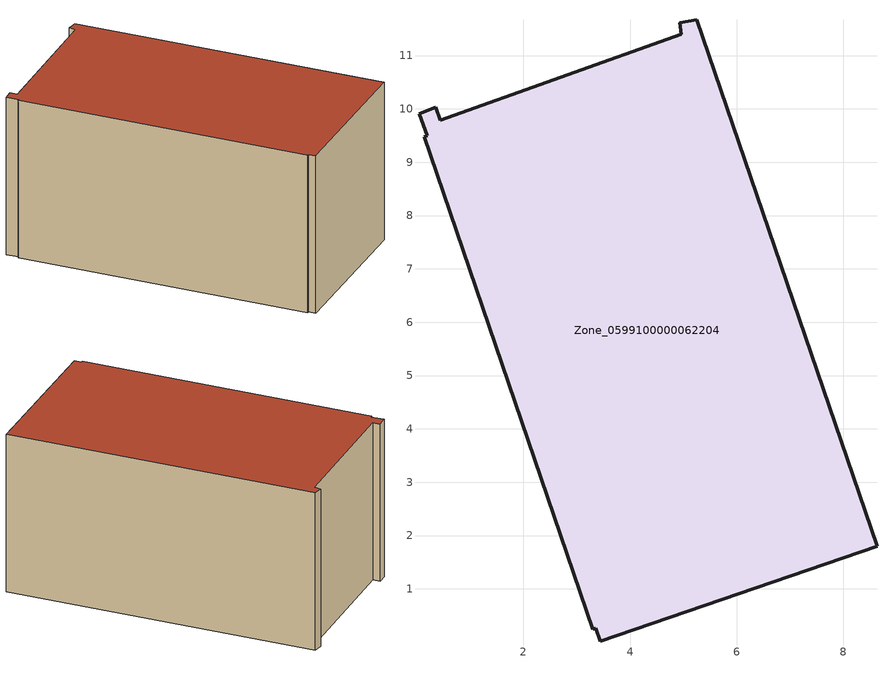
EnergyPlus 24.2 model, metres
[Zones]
Zone_0599100000062204
 floor ground (C_G): 5.25,11.67 8.63,1.8 3.44,0.02 3.36,0.26 3.3,0.24 0.14,9.48 0.19,9.49 0.05,9.91 0.36,10.03 0.44,9.79 4.96,11.4 4.93,11.62 z0
 wall outside (C_F): 8.63,1.8 5.25,11.67 4.93,11.62 4.96,11.4 0.44,9.79 0.36,10.03 0.05,9.91 0.19,9.49 0.14,9.48 3.3,0.24 3.36,0.26 3.44,0.02 8.63,1.8 z0:5.49
 roof outside (C_R): 3.44,0.02 8.63,1.8 5.25,11.67 4.93,11.62 4.96,11.4 0.44,9.79 0.36,10.03 0.05,9.91 0.19,9.49 0.14,9.48 3.3,0.24 3.36,0.26 z5.49
[BUILDING]
Pand.0599100000062204: North Axis=0; Terrain=City; Loads Convergence Tolerance Value=0.04; Temperature Convergence Tolerance Value=0.4; Solar Distribution=FullExterior; Maximum Number of Warmup Days=25; Minimum Number of Warmup Days=1
[Site:Location]
Rotterdam.The.Hague.AP_ZH_NLD Design_Conditions: Latitude=51.96; Longitude=4.45; Time Zone=1; Elevation=-4.5
[SITE:GROUNDTEMPERATURE:BUILDINGSURFACE]
18, 18, 18, 18, 18, 18, 18, 18, 18, 18, 18, 18
[MATERIAL] Thermal Absorptance=0.9; Solar Absorptance=0.7; Visible Absorptance=0.7
Name | Roughness | Thickness | Conductivity | Density | Specific Heat
G.TC.1946-1964 | MediumSmooth | 0.15 | 1 | 540 | 1210
F.TC.1946-1964 | Rough | 0.3 | 0.857143 | 1920 | 840
R.TC.1946-1964 | MediumRough | 0.2 | 0.235294 | 1500 | 1000
[CONSTRUCTION]
C_G: G.TC.1946-1964
C_F: F.TC.1946-1964
C_R: R.TC.1946-1964
[ZONE]
Zone_0599100000062204: Type=1; Multiplier=1; Ceiling Height=Autocalculate; Volume=Autocalculate; Floor Area=autocalculate; Part of Total Floor Area=Yes
[ZONEINFILTRATION:DESIGNFLOWRATE]
Infil_Zone_0599100000062204: Zone or ZoneList or Space or SpaceList=Zone_0599100000062204; Schedule=AlwaysOn; Design Flow Rate Calculation Method=Flow/Area; Flow Rate per Floor Area=0.003; Constant Term Coefficient=1; Temperature Term Coefficient=0; Velocity Term Coefficient=0; Velocity Squared Term Coefficient=0
[HVACTEMPLATE:ZONE:IDEALLOADSAIRSYSTEM]
Zone_0599100000062204: Maximum Heating Supply Air Temperature=50; Minimum Cooling Supply Air Temperature=13; Maximum Heating Supply Air Humidity Ratio=0.0156; Minimum Cooling Supply Air Humidity Ratio=0.0077; Heating Limit=NoLimit; Cooling Limit=NoLimit; Dehumidification Control Type=ConstantSensibleHeatRatio; Cooling Sensible Heat Ratio=0.7; Dehumidification Setpoint=60; Humidification Control Type=None; Humidification Setpoint=30; Outdoor Air Method=None; Outdoor Air Flow Rate per Person=0.00944; Outdoor Air Flow Rate per Zone Floor Area=0; Outdoor Air Flow Rate per Zone=0; Demand Controlled Ventilation Type=None; Outdoor Air Economizer Type=NoEconomizer; Heat Recovery Type=None; Sensible Heat Recovery Effectiveness=0.7; Latent Heat Recovery Effectiveness=0.65
[ZONECONTROL:THERMOSTAT]
ThermostatControl_Zone_0599100000062204: Zone or ZoneList=Zone_0599100000062204; Control Type Schedule=DualSetpointControlType; Control 1=Thermostat_Zone_0599100000062204; Temperature Difference Between Cutout And Setpoint=0
[THERMOSTATSETPOINT:DUALSETPOINT]
Thermostat_Zone_0599100000062204: Heating Setpoint Temperature Schedule=HeatingSetpoint_Zone_0599100000062204; Cooling Setpoint Temperature Schedule=CoolingSetpoint_Zone_0599100000062204
[SCHEDULE:COMPACT]
HeatingSetpoint_Zone_0599100000062204: Through: 12/31, For: AllDays, Until: 24:00, 21
CoolingSetpoint_Zone_0599100000062204: Through: 12/31, For: AllDays, Until: 24:00, 24
DualSetpointControlType: Through: 12/31, For: AllDays, Until: 24:00, 4
AlwaysOn: Through: 12/31, For: AllDays, Until: 24:00, 1
